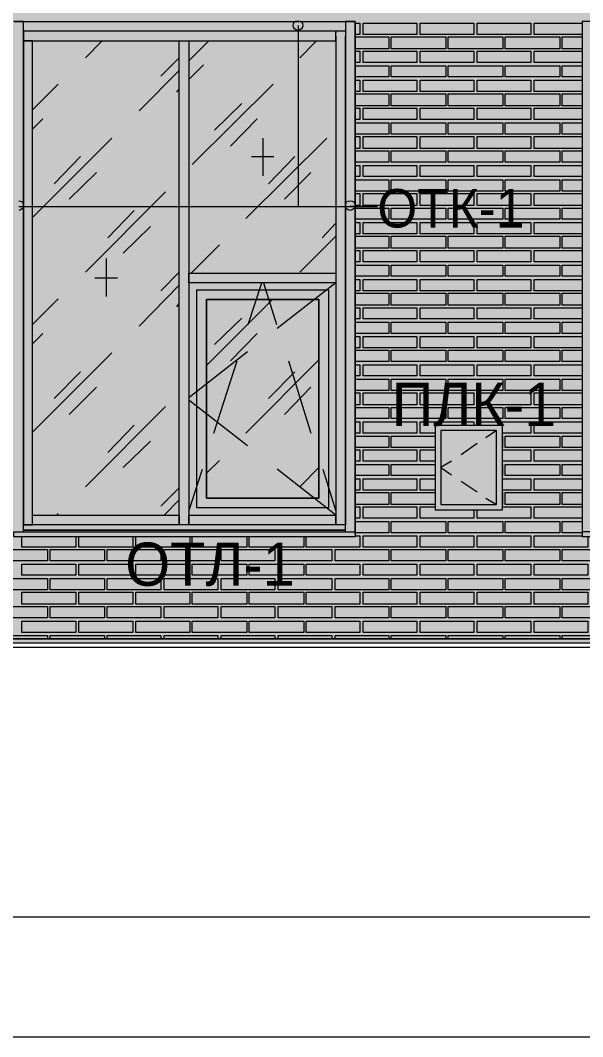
# Model space of a CAD drawing. Header units: millimetres. Extents: x -28928 to 100580, y -22867 to 36490.
# Drawn here: x 26030 to 28994, y 14249 to 19599 of the extents above; entities that cross this region are included whole.
import ezdxf

# ---------------------------------------------------------------- set-up
doc = ezdxf.new("R2010")
doc.units = ezdxf.units.MM
doc.layers.add('PDF _Геометрия', color=7, linetype='Continuous', true_color=0x8f8e8d)
doc.layers.add('PDF _Сплошная заливка', color=7, linetype='Continuous', true_color=0xffffff)
doc.layers.add('PDF _Текст', color=7, linetype='Continuous')

msp = doc.modelspace()

# ---------------------------------------------------------------- hatches: boundary and pattern name
at = {"layer": 'PDF _Сплошная заливка', "true_color": 0xdcd6cf, "transparency": 33554559}
msp.add_hatch(color=254, dxfattribs=at).paths.add_polyline_path([(19133.7, 30089.1), (19133.7, 16343.4), (52641.4, 16343.4), (52641.4, 30089.1)])

# ---------------------------------------------------------------- linework, layer by layer
at = {"layer": 'PDF _Геометрия', "color": 7, "lineweight": 9}
for points in [[(-21375.9, 16343.4), (-21853.9, 16343.4), (-21375.9, 16343.4), (-21853.9, 16343.4), (-21375.9, 16343.4), (-21375.9, 19592.6), (-19277.4, 19592.6), (-19277.4, 16343.4), (-18676.6, 16343.4), (-18676.6, 19592.6), (-17276.3, 19592.6), (-17276.3, 16343.4), (19112.6, 16343.4), (19112.6, 30089.1), (19112.6, 16343.4), (19133.7, 16343.4), (19133.7, 30089.1), (19133.7, 16343.4), (52641.4, 16343.4)], [(26046.8, 16906), (26046.8, 16969.5), (26046.8, 18243), (26046.8, 16944.1), (26093.4, 16944.1), (26093.4, 18243), (26093.4, 19491), (26046.8, 19491), (26046.8, 18243), (26046.8, 19516.4), (26046.8, 19592.6), (25996.1, 19592.6)], [(25996.1, 19592.6), (27794.1, 19592.6), (27794.1, 16893.4), (27794.1, 16969.5), (27794.1, 18243), (27794.1, 19516.4), (27794.1, 19592.6), (27743.4, 19592.6), (27743.4, 19516.4)], [(29042.2, 16906), (29042.2, 16969.5), (29042.2, 18243), (29042.2, 16944.1), (29093, 16944.1), (29093, 18243), (29093, 19491), (29042.2, 19491), (29042.2, 18243), (29042.2, 19516.4), (29042.2, 19592.6), (28991.4, 19592.6), (28991.4, 19516.4), (28991.4, 18243), (28991.4, 16969.5), (28991.4, 16893.4)], [(27493.7, 19571.4), (27493.7, 18619.5), (27912.6, 18619.5), (27768.7, 18619.5)], [(27692.6, 19541.8), (27692.6, 19533.4)], [(26372.6, 19402.2), (26461.4, 19491)], [(27692.6, 19516.4), (27692.6, 18243), (27692.6, 16944.1), (26918.4, 16944.1), (26918.4, 16994.9), (27692.6, 16994.9)], [(26918.4, 19385.3), (27024.1, 19491)], [(27743.4, 16906), (27743.4, 16969.5), (27743.4, 18243), (27743.4, 19516.4), (27743.4, 18243), (27743.4, 16944.1), (27692.6, 16944.1), (27692.6, 16994.9), (27383.7, 17236)], [(27502.2, 19402.2), (27591.1, 19491)], [(26770.3, 19304.9), (26867.6, 19402.2)], [(26656.1, 19123), (26867.6, 19334.5)], [(26918.4, 19288), (26994.5, 19364.1)], [(26093.4, 19127.2), (26228.7, 19262.6)], [(26935.3, 18839.5), (27362.6, 19262.6)], [(26854.9, 19220.3), (26867.6, 19237.2)], [(27053.7, 19021.4), (27197.6, 19161)], [(26093.4, 19025.7), (26148.4, 19080.7)], [(27138.4, 18936.8), (27278, 19080.7)], [(26093.4, 18560.3), (26512.2, 18979.1)], [(27218.7, 18556), (27646.1, 18979.1)], [(27307.6, 18979.1), (27307.6, 18780.3)], [(26207.6, 18738), (26347.2, 18881.8)], [(27248.4, 18881.8), (27366.8, 18881.8)], [(27337.2, 18738), (27476.8, 18881.8)], [(26288, 18657.6), (26431.8, 18797.2)], [(27421.8, 18657.6), (27561.4, 18797.2)], [(26372.6, 18272.6), (26795.7, 18695.7)], [(26021.4, 18619.5), (27912.6, 18619.5)], [(26491.1, 18454.5), (26630.7, 18598.4)], [(26571.4, 18374.1), (26715.3, 18513.7)], [(27620.7, 18454.5), (27692.6, 18530.7)], [(27502.2, 18272.6), (27692.6, 18463)], [(26931.1, 18268.4), (27079.1, 18416.4)], [(26482.6, 18344.5), (26482.6, 18145.7)], [(26423.4, 18243), (26541.8, 18243)], [(26770.3, 18175.3), (26867.6, 18272.6)], [(26656.1, 17989.1), (26867.6, 18204.9)], [(27231.4, 17997.6), (27303.4, 18217.6)], [(27311.8, 18217.6), (27379.5, 17997.6)], [(27692.6, 18217.6), (27383.7, 17976.4)], [(26093.4, 17997.6), (26228.7, 18133)], [(26854.9, 18090.7), (26867.6, 18107.6)], [(27011.4, 17781.8), (27358.4, 18128.7)], [(27053.7, 17891.8), (27197.6, 18031.4)], [(26093.4, 17896), (26148.4, 17951)], [(27138.4, 17807.2), (27278, 17951)], [(26093.4, 17430.7), (26512.2, 17849.5)], [(27227.2, 17853.7), (26918.4, 17612.6)], [(27049.5, 17426.4), (27172.2, 17807.2)], [(27218.7, 17426.4), (27603.7, 17811.4)], [(27443, 17807.2), (27561.4, 17426.4)], [(26207.6, 17608.4), (26347.2, 17748)], [(27337.2, 17608.4), (27476.8, 17748)], [(26288, 17523.7), (26431.8, 17667.6)], [(27421.8, 17523.7), (27561.4, 17667.6)], [(26372.6, 17143), (26795.7, 17566)], [(27227.2, 17358.7), (26918.4, 17599.9)], [(26491.1, 17324.9), (26630.7, 17468.7)], [(28538.7, 17439.1), (28483.7, 17401)], [(26571.4, 17244.5), (26715.3, 17384.1)], [(28437.2, 17371.4), (28352.6, 17312.2)], [(27011.4, 17214.9), (27079.1, 17282.6)], [(26918.4, 17016), (26990.3, 17236)], [(27502.2, 17143), (27603.7, 17244.5)], [(27624.9, 17236), (27692.6, 17016)], [(28301.8, 17278.4), (28246.8, 17244.5), (28301.8, 17206.4)], [(26770.3, 17041.4), (26867.6, 17138.7)], [(28352.6, 17172.6), (28437.2, 17117.6)], [(26787.2, 16994.9), (26867.6, 17075.3)], [(28483.7, 17083.7), (28538.7, 17049.9)], [(26224.5, 16994.9), (26228.7, 17003.4)], [(27743.4, 16944.1), (26046.8, 16944.1)], [(27743.4, 16914.5), (26046.8, 16914.5), (27743.4, 16914.5)], [(27743.4, 16914.5), (26046.8, 16914.5)], [(27794.1, 16906), (27794.1, 16906)], [(30793.7, 16944.1), (30793.7, 16914.5), (30793.7, 16906), (28991.4, 16906), (28991.4, 16880.7), (28991.4, 16884.9)], [(28991.4, 16906), (28991.4, 16906)], [(30793.7, 16906), (30793.7, 16880.7), (28991.4, 16880.7)], [(27794.1, 16884.9), (27794.1, 16880.7)], [(82117.2, 14536.8), (82117.2, 16296.8), (63269.1, 16296.8), (-22471.6, 16296.8)], [(19468, 14947.2), (19400.3, 14879.5), (52379.1, 14879.5), (52307.2, 14807.6)], [(-21642.4, 14249.1), (82028.4, 14249.1)]]:
    msp.add_lwpolyline(points, dxfattribs=at)
for points in [[(26893, 19541.8), (26046.8, 19541.8), (26046.8, 19491), (26893, 19491), (27692.6, 19491), (27692.6, 19541.8), (26893, 19541.8), (26072.2, 19541.8), (26046.8, 19541.8), (26046.8, 19592.6), (26072.2, 19592.6), (26893, 19592.6), (27718, 19592.6), (27743.4, 19592.6), (27743.4, 19541.8), (27718, 19541.8)], [(26918.4, 16944.1), (26867.6, 16944.1), (26093.4, 16944.1), (26093.4, 16994.9), (26867.6, 16994.9), (26867.6, 16944.1), (26867.6, 18243), (26867.6, 19491), (26918.4, 19491), (26918.4, 18243)], [(27692.6, 18217.6), (26918.4, 18217.6), (26918.4, 18268.4), (27692.6, 18268.4)], [(26960.7, 18179.5), (27654.5, 18179.5), (27654.5, 17033), (26960.7, 17033)], [(27654.5, 18179.5), (27654.5, 17033), (26960.7, 17033), (26960.7, 18179.5)], [(27603.7, 18128.7), (27011.4, 18128.7), (27011.4, 17083.7), (27603.7, 17083.7)], [(27011.4, 17083.7), (27011.4, 18128.7), (27603.7, 18128.7), (27603.7, 17083.7)], [(28217.2, 17468.7), (28568.4, 17468.7), (28568.4, 17020.3), (28217.2, 17020.3)], [(28538.7, 17439.1), (28246.8, 17439.1), (28246.8, 17049.9), (28538.7, 17049.9)], [(28246.8, 17439.1), (28246.8, 17049.9), (28538.7, 17049.9), (28538.7, 17439.1)], [(27794.1, 16880.7), (25996.1, 16880.7), (25996.1, 16906), (27794.1, 16906)], [(62173.4, 16322.2), (62173.4, 16343.4), (-17276.3, 16343.4), (19112.6, 16343.4), (-17276.3, 16343.4), (-17276.3, 16322.2)], [(19133.7, 16343.4), (52641.4, 16343.4)]]:
    msp.add_lwpolyline(points, close=True, dxfattribs=at)
at = {"layer": 'PDF _Геометрия', "lineweight": 9}
for points in [[(27794.1, 19584.1), (27819.5, 19584.1), (27819.5, 19524.9), (27794.1, 19524.9)], [(28991.4, 19524.9), (28737.6, 19524.9), (28737.6, 19584.1), (28991.4, 19584.1)], [(27794.1, 19512.2), (27828, 19512.2), (27971.8, 19512.2), (27971.8, 19448.7), (27828, 19448.7), (27794.1, 19448.7)], [(28991.4, 19448.7), (28885.7, 19448.7), (28885.7, 19512.2), (28991.4, 19512.2)], [(27794.1, 19436), (27819.5, 19436), (27819.5, 19376.8), (27794.1, 19376.8)], [(28991.4, 19376.8), (28737.6, 19376.8), (28737.6, 19436), (28991.4, 19436)], [(27794.1, 19359.9), (27828, 19359.9), (27971.8, 19359.9), (27971.8, 19300.7), (27828, 19300.7), (27794.1, 19300.7)], [(28991.4, 19300.7), (28885.7, 19300.7), (28885.7, 19359.9), (28991.4, 19359.9)], [(27794.1, 19283.7), (27819.5, 19283.7), (27819.5, 19224.5), (27794.1, 19224.5)], [(28991.4, 19224.5), (28737.6, 19224.5), (28737.6, 19283.7), (28991.4, 19283.7)], [(27794.1, 19211.8), (27828, 19211.8), (27971.8, 19211.8), (27971.8, 19148.4), (27828, 19148.4), (27794.1, 19148.4)], [(28991.4, 19148.4), (28885.7, 19148.4), (28885.7, 19211.8), (28991.4, 19211.8)], [(27794.1, 19135.7), (27819.5, 19135.7), (27819.5, 19076.4), (27794.1, 19076.4)], [(28991.4, 19076.4), (28737.6, 19076.4), (28737.6, 19135.7), (28991.4, 19135.7)], [(27794.1, 19059.5), (27828, 19059.5), (27971.8, 19059.5), (27971.8, 19000.3), (27828, 19000.3), (27794.1, 19000.3)], [(28991.4, 19000.3), (28885.7, 19000.3), (28885.7, 19059.5), (28991.4, 19059.5)], [(27794.1, 18987.6), (27819.5, 18987.6), (27819.5, 18924.1), (27794.1, 18924.1)], [(28991.4, 18924.1), (28737.6, 18924.1), (28737.6, 18987.6), (28991.4, 18987.6)], [(27794.1, 18911.4), (27828, 18911.4), (27971.8, 18911.4), (27971.8, 18852.2), (27828, 18852.2), (27794.1, 18852.2)], [(28991.4, 18852.2), (28885.7, 18852.2), (28885.7, 18911.4), (28991.4, 18911.4)], [(27794.1, 18835.3), (27819.5, 18835.3), (27819.5, 18776), (27794.1, 18776)], [(28991.4, 18776), (28737.6, 18776), (28737.6, 18835.3), (28991.4, 18835.3)], [(27794.1, 18759.1), (27828, 18759.1), (27971.8, 18759.1), (27971.8, 18699.9), (27828, 18699.9), (27794.1, 18699.9)], [(28991.4, 18699.9), (28885.7, 18699.9), (28885.7, 18759.1), (28991.4, 18759.1)], [(27794.1, 18687.2), (27819.5, 18687.2), (27819.5, 18623.7), (27794.1, 18623.7)], [(28991.4, 18623.7), (28737.6, 18623.7), (28737.6, 18687.2), (28991.4, 18687.2)], [(27794.1, 18611), (27828, 18611), (27971.8, 18611), (27971.8, 18551.8), (27828, 18551.8), (27794.1, 18551.8)], [(28991.4, 18551.8), (28885.7, 18551.8), (28885.7, 18611), (28991.4, 18611)], [(27794.1, 18534.9), (27819.5, 18534.9), (27819.5, 18475.7), (27794.1, 18475.7)], [(28991.4, 18475.7), (28737.6, 18475.7), (28737.6, 18534.9), (28991.4, 18534.9)], [(27794.1, 18463), (27828, 18463), (27971.8, 18463), (27971.8, 18399.5), (27828, 18399.5), (27794.1, 18399.5)], [(28991.4, 18399.5), (28885.7, 18399.5), (28885.7, 18463), (28991.4, 18463)], [(27794.1, 18386.8), (27819.5, 18386.8), (27819.5, 18327.6), (27794.1, 18327.6)], [(28991.4, 18327.6), (28737.6, 18327.6), (28737.6, 18386.8), (28991.4, 18386.8)], [(27794.1, 18310.7), (27828, 18310.7), (27971.8, 18310.7), (27971.8, 18251.4), (27828, 18251.4), (27794.1, 18251.4)], [(28991.4, 18251.4), (28885.7, 18251.4), (28885.7, 18310.7), (28991.4, 18310.7)], [(27794.1, 18234.5), (27819.5, 18234.5), (27819.5, 18175.3), (27794.1, 18175.3)], [(28991.4, 18175.3), (28737.6, 18175.3), (28737.6, 18234.5), (28991.4, 18234.5)], [(27794.1, 18162.6), (27828, 18162.6), (27971.8, 18162.6), (27971.8, 18099.1), (27828, 18099.1), (27794.1, 18099.1)], [(28991.4, 18099.1), (28885.7, 18099.1), (28885.7, 18162.6), (28991.4, 18162.6)], [(27794.1, 18086.4), (27819.5, 18086.4), (27819.5, 18027.2), (27794.1, 18027.2)], [(28991.4, 18027.2), (28737.6, 18027.2), (28737.6, 18086.4), (28991.4, 18086.4)], [(27794.1, 18010.3), (27828, 18010.3), (27971.8, 18010.3), (27971.8, 17951), (27828, 17951), (27794.1, 17951)], [(28991.4, 17951), (28885.7, 17951), (28885.7, 18010.3), (28991.4, 18010.3)], [(27794.1, 17934.1), (27819.5, 17934.1), (27819.5, 17874.9), (27794.1, 17874.9)], [(28991.4, 17874.9), (28737.6, 17874.9), (28737.6, 17934.1), (28991.4, 17934.1)], [(27794.1, 17862.2), (27828, 17862.2), (27971.8, 17862.2), (27971.8, 17803), (27828, 17803), (27794.1, 17803)], [(28991.4, 17803), (28885.7, 17803), (28885.7, 17862.2), (28991.4, 17862.2)], [(27794.1, 17786), (27819.5, 17786), (27819.5, 17726.8), (27794.1, 17726.8)], [(28991.4, 17726.8), (28737.6, 17726.8), (28737.6, 17786), (28991.4, 17786)], [(27794.1, 17709.9), (27828, 17709.9), (27971.8, 17709.9), (27971.8, 17650.7), (27828, 17650.7), (27794.1, 17650.7)], [(28991.4, 17650.7), (28885.7, 17650.7), (28885.7, 17709.9), (28991.4, 17709.9)], [(27794.1, 17638), (27819.5, 17638), (27819.5, 17574.5), (27794.1, 17574.5)], [(28991.4, 17574.5), (28737.6, 17574.5), (28737.6, 17638), (28991.4, 17638)], [(27794.1, 17561.8), (27828, 17561.8), (27971.8, 17561.8), (27971.8, 17502.6), (27828, 17502.6), (27794.1, 17502.6)], [(28991.4, 17502.6), (28885.7, 17502.6), (28885.7, 17561.8), (28991.4, 17561.8)], [(27794.1, 17485.7), (27819.5, 17485.7), (27819.5, 17426.4), (27794.1, 17426.4)], [(28217.2, 17426.4), (28136.8, 17426.4), (28136.8, 17485.7), (28420.3, 17485.7), (28420.3, 17468.7)], [(28437.2, 17468.7), (28437.2, 17485.7), (28720.7, 17485.7), (28720.7, 17426.4), (28568.4, 17426.4)], [(28991.4, 17426.4), (28737.6, 17426.4), (28737.6, 17485.7), (28991.4, 17485.7)], [(27794.1, 17409.5), (27828, 17409.5), (27971.8, 17409.5), (27971.8, 17350.3), (27828, 17350.3), (27794.1, 17350.3)], [(28217.2, 17350.3), (28128.4, 17350.3), (27984.5, 17350.3), (27984.5, 17409.5), (28128.4, 17409.5), (28217.2, 17409.5)], [(28568.4, 17350.3), (28572.6, 17350.3), (28572.6, 17409.5), (28568.4, 17409.5)], [(28991.4, 17350.3), (28885.7, 17350.3), (28885.7, 17409.5), (28991.4, 17409.5)], [(27794.1, 17337.6), (27819.5, 17337.6), (27819.5, 17278.4), (27794.1, 17278.4)], [(28217.2, 17278.4), (28136.8, 17278.4), (28136.8, 17337.6), (28217.2, 17337.6)], [(28568.4, 17337.6), (28720.7, 17337.6), (28720.7, 17278.4), (28568.4, 17278.4)], [(28991.4, 17278.4), (28737.6, 17278.4), (28737.6, 17337.6), (28991.4, 17337.6)], [(27794.1, 17261.4), (27828, 17261.4), (27971.8, 17261.4), (27971.8, 17202.2), (27828, 17202.2), (27794.1, 17202.2)], [(28217.2, 17202.2), (28128.4, 17202.2), (27984.5, 17202.2), (27984.5, 17261.4), (28128.4, 17261.4), (28217.2, 17261.4)], [(28568.4, 17202.2), (28572.6, 17202.2), (28572.6, 17261.4), (28568.4, 17261.4)], [(28991.4, 17202.2), (28885.7, 17202.2), (28885.7, 17261.4), (28991.4, 17261.4)], [(27794.1, 17185.3), (27819.5, 17185.3), (27819.5, 17126), (27794.1, 17126)], [(28217.2, 17126), (28136.8, 17126), (28136.8, 17185.3), (28217.2, 17185.3)], [(28568.4, 17185.3), (28720.7, 17185.3), (28720.7, 17126), (28568.4, 17126)], [(28991.4, 17126), (28737.6, 17126), (28737.6, 17185.3), (28991.4, 17185.3)], [(27794.1, 17113.4), (27828, 17113.4), (27971.8, 17113.4), (27971.8, 17049.9), (27828, 17049.9), (27794.1, 17049.9)], [(28217.2, 17049.9), (28128.4, 17049.9), (27984.5, 17049.9), (27984.5, 17113.4), (28128.4, 17113.4), (28217.2, 17113.4)], [(28568.4, 17049.9), (28572.6, 17049.9), (28572.6, 17113.4), (28568.4, 17113.4)], [(28991.4, 17049.9), (28885.7, 17049.9), (28885.7, 17113.4), (28991.4, 17113.4)], [(27794.1, 17037.2), (27819.5, 17037.2), (27819.5, 16978), (27794.1, 16978)], [(28420.3, 17020.3), (28420.3, 16978), (28136.8, 16978), (28136.8, 17037.2), (28217.2, 17037.2)], [(28568.4, 17037.2), (28720.7, 17037.2), (28720.7, 16978), (28437.2, 16978), (28437.2, 17020.3)], [(28991.4, 16978), (28737.6, 16978), (28737.6, 17037.2), (28991.4, 17037.2)], [(27794.1, 16961), (27828, 16961), (27971.8, 16961), (27971.8, 16901.8), (27828, 16901.8), (27794.1, 16901.8)], [(28991.4, 16901.8), (28885.7, 16901.8), (28885.7, 16961), (28991.4, 16961)], [(26321.8, 16880.7), (26321.8, 16825.7), (26038.4, 16825.7), (26038.4, 16880.7)], [(26622.2, 16880.7), (26622.2, 16825.7), (26338.7, 16825.7), (26338.7, 16880.7)], [(26922.6, 16880.7), (26922.6, 16825.7), (26639.1, 16825.7), (26639.1, 16880.7)], [(27223, 16880.7), (27223, 16825.7), (26935.3, 16825.7), (26935.3, 16880.7)], [(27523.4, 16880.7), (27523.4, 16825.7), (27235.7, 16825.7), (27235.7, 16880.7)], [(27794.1, 16884.9), (27819.5, 16884.9), (27819.5, 16825.7), (27536.1, 16825.7), (27536.1, 16880.7)], [(29021.1, 16880.7), (29021.1, 16825.7), (28737.6, 16825.7), (28737.6, 16884.9), (28991.4, 16884.9)], [(25886.1, 16343.4), (25886.1, 16360.3), (26029.9, 16360.3), (26173.7, 16360.3), (26173.7, 16343.4)], [(26186.4, 16343.4), (26186.4, 16360.3), (26330.3, 16360.3), (26474.1, 16360.3), (26474.1, 16343.4)], [(26486.8, 16343.4), (26486.8, 16360.3), (26630.7, 16360.3), (26770.3, 16360.3), (26770.3, 16343.4)], [(26787.2, 16343.4), (26787.2, 16360.3), (26931.1, 16360.3), (27070.7, 16360.3), (27070.7, 16343.4)], [(27087.6, 16343.4), (27087.6, 16360.3), (27231.4, 16360.3), (27371.1, 16360.3), (27371.1, 16343.4)], [(27388, 16343.4), (27388, 16360.3), (27527.6, 16360.3), (27671.4, 16360.3), (27671.4, 16343.4)], [(27688.4, 16343.4), (27688.4, 16360.3), (27828, 16360.3), (27971.8, 16360.3), (27971.8, 16343.4)], [(27984.5, 16343.4), (27984.5, 16360.3), (28128.4, 16360.3), (28272.2, 16360.3), (28272.2, 16343.4)], [(28284.9, 16343.4), (28284.9, 16360.3), (28428.7, 16360.3), (28572.6, 16360.3), (28572.6, 16343.4)], [(28585.3, 16343.4), (28585.3, 16360.3), (28729.1, 16360.3), (28873, 16360.3), (28873, 16343.4)], [(28885.7, 16343.4), (28885.7, 16360.3), (29029.5, 16360.3), (29169.1, 16360.3), (29169.1, 16343.4)]]:
    msp.add_lwpolyline(points, dxfattribs=at)
for points in [[(28119.9, 19584.1), (28119.9, 19524.9), (27836.4, 19524.9), (27836.4, 19584.1)], [(28420.3, 19584.1), (28420.3, 19524.9), (28136.8, 19524.9), (28136.8, 19584.1)], [(28720.7, 19584.1), (28720.7, 19524.9), (28437.2, 19524.9), (28437.2, 19584.1)], [(28272.2, 19448.7), (28128.4, 19448.7), (27984.5, 19448.7), (27984.5, 19512.2), (28128.4, 19512.2), (28272.2, 19512.2)], [(28572.6, 19448.7), (28428.7, 19448.7), (28284.9, 19448.7), (28284.9, 19512.2), (28428.7, 19512.2), (28572.6, 19512.2)], [(28873, 19448.7), (28729.1, 19448.7), (28585.3, 19448.7), (28585.3, 19512.2), (28729.1, 19512.2), (28873, 19512.2)], [(28119.9, 19436), (28119.9, 19376.8), (27836.4, 19376.8), (27836.4, 19436)], [(28420.3, 19436), (28420.3, 19376.8), (28136.8, 19376.8), (28136.8, 19436)], [(28720.7, 19436), (28720.7, 19376.8), (28437.2, 19376.8), (28437.2, 19436)], [(28272.2, 19300.7), (28128.4, 19300.7), (27984.5, 19300.7), (27984.5, 19359.9), (28128.4, 19359.9), (28272.2, 19359.9)], [(28572.6, 19300.7), (28428.7, 19300.7), (28284.9, 19300.7), (28284.9, 19359.9), (28428.7, 19359.9), (28572.6, 19359.9)], [(28873, 19300.7), (28729.1, 19300.7), (28585.3, 19300.7), (28585.3, 19359.9), (28729.1, 19359.9), (28873, 19359.9)], [(28119.9, 19283.7), (28119.9, 19224.5), (27836.4, 19224.5), (27836.4, 19283.7)], [(28420.3, 19283.7), (28420.3, 19224.5), (28136.8, 19224.5), (28136.8, 19283.7)], [(28720.7, 19283.7), (28720.7, 19224.5), (28437.2, 19224.5), (28437.2, 19283.7)], [(28272.2, 19148.4), (28128.4, 19148.4), (27984.5, 19148.4), (27984.5, 19211.8), (28128.4, 19211.8), (28272.2, 19211.8)], [(28572.6, 19148.4), (28428.7, 19148.4), (28284.9, 19148.4), (28284.9, 19211.8), (28428.7, 19211.8), (28572.6, 19211.8)], [(28873, 19148.4), (28729.1, 19148.4), (28585.3, 19148.4), (28585.3, 19211.8), (28729.1, 19211.8), (28873, 19211.8)], [(28119.9, 19135.7), (28119.9, 19076.4), (27836.4, 19076.4), (27836.4, 19135.7)], [(28420.3, 19135.7), (28420.3, 19076.4), (28136.8, 19076.4), (28136.8, 19135.7)], [(28720.7, 19135.7), (28720.7, 19076.4), (28437.2, 19076.4), (28437.2, 19135.7)], [(28272.2, 19000.3), (28128.4, 19000.3), (27984.5, 19000.3), (27984.5, 19059.5), (28128.4, 19059.5), (28272.2, 19059.5)], [(28572.6, 19000.3), (28428.7, 19000.3), (28284.9, 19000.3), (28284.9, 19059.5), (28428.7, 19059.5), (28572.6, 19059.5)], [(28873, 19000.3), (28729.1, 19000.3), (28585.3, 19000.3), (28585.3, 19059.5), (28729.1, 19059.5), (28873, 19059.5)], [(28119.9, 18987.6), (28119.9, 18924.1), (27836.4, 18924.1), (27836.4, 18987.6)], [(28420.3, 18987.6), (28420.3, 18924.1), (28136.8, 18924.1), (28136.8, 18987.6)], [(28720.7, 18987.6), (28720.7, 18924.1), (28437.2, 18924.1), (28437.2, 18987.6)], [(28272.2, 18852.2), (28128.4, 18852.2), (27984.5, 18852.2), (27984.5, 18911.4), (28128.4, 18911.4), (28272.2, 18911.4)], [(28572.6, 18852.2), (28428.7, 18852.2), (28284.9, 18852.2), (28284.9, 18911.4), (28428.7, 18911.4), (28572.6, 18911.4)], [(28873, 18852.2), (28729.1, 18852.2), (28585.3, 18852.2), (28585.3, 18911.4), (28729.1, 18911.4), (28873, 18911.4)], [(28119.9, 18835.3), (28119.9, 18776), (27836.4, 18776), (27836.4, 18835.3)], [(28420.3, 18835.3), (28420.3, 18776), (28136.8, 18776), (28136.8, 18835.3)], [(28720.7, 18835.3), (28720.7, 18776), (28437.2, 18776), (28437.2, 18835.3)], [(28272.2, 18699.9), (28128.4, 18699.9), (27984.5, 18699.9), (27984.5, 18759.1), (28128.4, 18759.1), (28272.2, 18759.1)], [(28572.6, 18699.9), (28428.7, 18699.9), (28284.9, 18699.9), (28284.9, 18759.1), (28428.7, 18759.1), (28572.6, 18759.1)], [(28873, 18699.9), (28729.1, 18699.9), (28585.3, 18699.9), (28585.3, 18759.1), (28729.1, 18759.1), (28873, 18759.1)], [(28119.9, 18687.2), (28119.9, 18623.7), (27836.4, 18623.7), (27836.4, 18687.2)], [(28420.3, 18687.2), (28420.3, 18623.7), (28136.8, 18623.7), (28136.8, 18687.2)], [(28720.7, 18687.2), (28720.7, 18623.7), (28437.2, 18623.7), (28437.2, 18687.2)], [(28272.2, 18551.8), (28128.4, 18551.8), (27984.5, 18551.8), (27984.5, 18611), (28128.4, 18611), (28272.2, 18611)], [(28572.6, 18551.8), (28428.7, 18551.8), (28284.9, 18551.8), (28284.9, 18611), (28428.7, 18611), (28572.6, 18611)], [(28873, 18551.8), (28729.1, 18551.8), (28585.3, 18551.8), (28585.3, 18611), (28729.1, 18611), (28873, 18611)], [(28119.9, 18534.9), (28119.9, 18475.7), (27836.4, 18475.7), (27836.4, 18534.9)], [(28420.3, 18534.9), (28420.3, 18475.7), (28136.8, 18475.7), (28136.8, 18534.9)], [(28720.7, 18534.9), (28720.7, 18475.7), (28437.2, 18475.7), (28437.2, 18534.9)], [(28272.2, 18399.5), (28128.4, 18399.5), (27984.5, 18399.5), (27984.5, 18463), (28128.4, 18463), (28272.2, 18463)], [(28572.6, 18399.5), (28428.7, 18399.5), (28284.9, 18399.5), (28284.9, 18463), (28428.7, 18463), (28572.6, 18463)], [(28873, 18399.5), (28729.1, 18399.5), (28585.3, 18399.5), (28585.3, 18463), (28729.1, 18463), (28873, 18463)], [(28119.9, 18386.8), (28119.9, 18327.6), (27836.4, 18327.6), (27836.4, 18386.8)], [(28420.3, 18386.8), (28420.3, 18327.6), (28136.8, 18327.6), (28136.8, 18386.8)], [(28720.7, 18386.8), (28720.7, 18327.6), (28437.2, 18327.6), (28437.2, 18386.8)], [(28272.2, 18251.4), (28128.4, 18251.4), (27984.5, 18251.4), (27984.5, 18310.7), (28128.4, 18310.7), (28272.2, 18310.7)], [(28572.6, 18251.4), (28428.7, 18251.4), (28284.9, 18251.4), (28284.9, 18310.7), (28428.7, 18310.7), (28572.6, 18310.7)], [(28873, 18251.4), (28729.1, 18251.4), (28585.3, 18251.4), (28585.3, 18310.7), (28729.1, 18310.7), (28873, 18310.7)], [(28119.9, 18234.5), (28119.9, 18175.3), (27836.4, 18175.3), (27836.4, 18234.5)], [(28420.3, 18234.5), (28420.3, 18175.3), (28136.8, 18175.3), (28136.8, 18234.5)], [(28720.7, 18234.5), (28720.7, 18175.3), (28437.2, 18175.3), (28437.2, 18234.5)], [(28272.2, 18099.1), (28128.4, 18099.1), (27984.5, 18099.1), (27984.5, 18162.6), (28128.4, 18162.6), (28272.2, 18162.6)], [(28572.6, 18099.1), (28428.7, 18099.1), (28284.9, 18099.1), (28284.9, 18162.6), (28428.7, 18162.6), (28572.6, 18162.6)], [(28873, 18099.1), (28729.1, 18099.1), (28585.3, 18099.1), (28585.3, 18162.6), (28729.1, 18162.6), (28873, 18162.6)], [(28119.9, 18086.4), (28119.9, 18027.2), (27836.4, 18027.2), (27836.4, 18086.4)], [(28420.3, 18086.4), (28420.3, 18027.2), (28136.8, 18027.2), (28136.8, 18086.4)], [(28720.7, 18086.4), (28720.7, 18027.2), (28437.2, 18027.2), (28437.2, 18086.4)], [(28272.2, 17951), (28128.4, 17951), (27984.5, 17951), (27984.5, 18010.3), (28128.4, 18010.3), (28272.2, 18010.3)], [(28572.6, 17951), (28428.7, 17951), (28284.9, 17951), (28284.9, 18010.3), (28428.7, 18010.3), (28572.6, 18010.3)], [(28873, 17951), (28729.1, 17951), (28585.3, 17951), (28585.3, 18010.3), (28729.1, 18010.3), (28873, 18010.3)], [(28119.9, 17934.1), (28119.9, 17874.9), (27836.4, 17874.9), (27836.4, 17934.1)], [(28420.3, 17934.1), (28420.3, 17874.9), (28136.8, 17874.9), (28136.8, 17934.1)], [(28720.7, 17934.1), (28720.7, 17874.9), (28437.2, 17874.9), (28437.2, 17934.1)], [(28272.2, 17803), (28128.4, 17803), (27984.5, 17803), (27984.5, 17862.2), (28128.4, 17862.2), (28272.2, 17862.2)], [(28572.6, 17803), (28428.7, 17803), (28284.9, 17803), (28284.9, 17862.2), (28428.7, 17862.2), (28572.6, 17862.2)], [(28873, 17803), (28729.1, 17803), (28585.3, 17803), (28585.3, 17862.2), (28729.1, 17862.2), (28873, 17862.2)], [(28119.9, 17786), (28119.9, 17726.8), (27836.4, 17726.8), (27836.4, 17786)], [(28420.3, 17786), (28420.3, 17726.8), (28136.8, 17726.8), (28136.8, 17786)], [(28720.7, 17786), (28720.7, 17726.8), (28437.2, 17726.8), (28437.2, 17786)], [(28272.2, 17650.7), (28128.4, 17650.7), (27984.5, 17650.7), (27984.5, 17709.9), (28128.4, 17709.9), (28272.2, 17709.9)], [(28572.6, 17650.7), (28428.7, 17650.7), (28284.9, 17650.7), (28284.9, 17709.9), (28428.7, 17709.9), (28572.6, 17709.9)], [(28873, 17650.7), (28729.1, 17650.7), (28585.3, 17650.7), (28585.3, 17709.9), (28729.1, 17709.9), (28873, 17709.9)], [(28119.9, 17638), (28119.9, 17574.5), (27836.4, 17574.5), (27836.4, 17638)], [(28420.3, 17638), (28420.3, 17574.5), (28136.8, 17574.5), (28136.8, 17638)], [(28720.7, 17638), (28720.7, 17574.5), (28437.2, 17574.5), (28437.2, 17638)], [(28272.2, 17502.6), (28128.4, 17502.6), (27984.5, 17502.6), (27984.5, 17561.8), (28128.4, 17561.8), (28272.2, 17561.8)], [(28572.6, 17502.6), (28428.7, 17502.6), (28284.9, 17502.6), (28284.9, 17561.8), (28428.7, 17561.8), (28572.6, 17561.8)], [(28873, 17502.6), (28729.1, 17502.6), (28585.3, 17502.6), (28585.3, 17561.8), (28729.1, 17561.8), (28873, 17561.8)], [(28119.9, 17485.7), (28119.9, 17426.4), (27836.4, 17426.4), (27836.4, 17485.7)], [(28873, 17350.3), (28729.1, 17350.3), (28585.3, 17350.3), (28585.3, 17409.5), (28729.1, 17409.5), (28873, 17409.5)], [(28119.9, 17337.6), (28119.9, 17278.4), (27836.4, 17278.4), (27836.4, 17337.6)], [(28873, 17202.2), (28729.1, 17202.2), (28585.3, 17202.2), (28585.3, 17261.4), (28729.1, 17261.4), (28873, 17261.4)], [(28119.9, 17185.3), (28119.9, 17126), (27836.4, 17126), (27836.4, 17185.3)], [(28873, 17049.9), (28729.1, 17049.9), (28585.3, 17049.9), (28585.3, 17113.4), (28729.1, 17113.4), (28873, 17113.4)], [(28119.9, 17037.2), (28119.9, 16978), (27836.4, 16978), (27836.4, 17037.2)], [(28272.2, 16901.8), (28128.4, 16901.8), (27984.5, 16901.8), (27984.5, 16961), (28128.4, 16961), (28272.2, 16961)], [(28572.6, 16901.8), (28428.7, 16901.8), (28284.9, 16901.8), (28284.9, 16961), (28428.7, 16961), (28572.6, 16961)], [(28873, 16901.8), (28729.1, 16901.8), (28585.3, 16901.8), (28585.3, 16961), (28729.1, 16961), (28873, 16961)], [(28119.9, 16884.9), (28119.9, 16825.7), (27836.4, 16825.7), (27836.4, 16884.9)], [(28420.3, 16884.9), (28420.3, 16825.7), (28136.8, 16825.7), (28136.8, 16884.9)], [(28720.7, 16884.9), (28720.7, 16825.7), (28437.2, 16825.7), (28437.2, 16884.9)], [(26173.7, 16753.7), (26029.9, 16753.7), (25886.1, 16753.7), (25886.1, 16813), (26029.9, 16813), (26173.7, 16813)], [(26474.1, 16753.7), (26330.3, 16753.7), (26186.4, 16753.7), (26186.4, 16813), (26330.3, 16813), (26474.1, 16813)], [(26770.3, 16753.7), (26630.7, 16753.7), (26486.8, 16753.7), (26486.8, 16813), (26630.7, 16813), (26770.3, 16813)], [(27070.7, 16753.7), (26931.1, 16753.7), (26787.2, 16753.7), (26787.2, 16813), (26931.1, 16813), (27070.7, 16813)], [(27371.1, 16753.7), (27231.4, 16753.7), (27087.6, 16753.7), (27087.6, 16813), (27231.4, 16813), (27371.1, 16813)], [(27671.4, 16753.7), (27527.6, 16753.7), (27388, 16753.7), (27388, 16813), (27527.6, 16813), (27671.4, 16813)], [(27971.8, 16753.7), (27828, 16753.7), (27688.4, 16753.7), (27688.4, 16813), (27828, 16813), (27971.8, 16813)], [(28272.2, 16753.7), (28128.4, 16753.7), (27984.5, 16753.7), (27984.5, 16813), (28128.4, 16813), (28272.2, 16813)], [(28572.6, 16753.7), (28428.7, 16753.7), (28284.9, 16753.7), (28284.9, 16813), (28428.7, 16813), (28572.6, 16813)], [(28873, 16753.7), (28729.1, 16753.7), (28585.3, 16753.7), (28585.3, 16813), (28729.1, 16813), (28873, 16813)], [(29169.1, 16753.7), (29029.5, 16753.7), (28885.7, 16753.7), (28885.7, 16813), (29029.5, 16813), (29169.1, 16813)], [(26321.8, 16736.8), (26321.8, 16677.6), (26038.4, 16677.6), (26038.4, 16736.8)], [(26622.2, 16736.8), (26622.2, 16677.6), (26338.7, 16677.6), (26338.7, 16736.8)], [(26922.6, 16736.8), (26922.6, 16677.6), (26639.1, 16677.6), (26639.1, 16736.8)], [(27223, 16736.8), (27223, 16677.6), (26935.3, 16677.6), (26935.3, 16736.8)], [(27523.4, 16736.8), (27523.4, 16677.6), (27235.7, 16677.6), (27235.7, 16736.8)], [(27819.5, 16736.8), (27819.5, 16677.6), (27536.1, 16677.6), (27536.1, 16736.8)], [(28119.9, 16736.8), (28119.9, 16677.6), (27836.4, 16677.6), (27836.4, 16736.8)], [(28420.3, 16736.8), (28420.3, 16677.6), (28136.8, 16677.6), (28136.8, 16736.8)], [(28720.7, 16736.8), (28720.7, 16677.6), (28437.2, 16677.6), (28437.2, 16736.8)], [(29021.1, 16736.8), (29021.1, 16677.6), (28737.6, 16677.6), (28737.6, 16736.8)], [(26173.7, 16601.4), (26029.9, 16601.4), (25886.1, 16601.4), (25886.1, 16660.7), (26029.9, 16660.7), (26173.7, 16660.7)], [(26474.1, 16601.4), (26330.3, 16601.4), (26186.4, 16601.4), (26186.4, 16660.7), (26330.3, 16660.7), (26474.1, 16660.7)], [(26770.3, 16601.4), (26630.7, 16601.4), (26486.8, 16601.4), (26486.8, 16660.7), (26630.7, 16660.7), (26770.3, 16660.7)], [(27070.7, 16601.4), (26931.1, 16601.4), (26787.2, 16601.4), (26787.2, 16660.7), (26931.1, 16660.7), (27070.7, 16660.7)], [(27371.1, 16601.4), (27231.4, 16601.4), (27087.6, 16601.4), (27087.6, 16660.7), (27231.4, 16660.7), (27371.1, 16660.7)], [(27671.4, 16601.4), (27527.6, 16601.4), (27388, 16601.4), (27388, 16660.7), (27527.6, 16660.7), (27671.4, 16660.7)], [(27971.8, 16601.4), (27828, 16601.4), (27688.4, 16601.4), (27688.4, 16660.7), (27828, 16660.7), (27971.8, 16660.7)], [(28272.2, 16601.4), (28128.4, 16601.4), (27984.5, 16601.4), (27984.5, 16660.7), (28128.4, 16660.7), (28272.2, 16660.7)], [(28572.6, 16601.4), (28428.7, 16601.4), (28284.9, 16601.4), (28284.9, 16660.7), (28428.7, 16660.7), (28572.6, 16660.7)], [(28873, 16601.4), (28729.1, 16601.4), (28585.3, 16601.4), (28585.3, 16660.7), (28729.1, 16660.7), (28873, 16660.7)], [(29169.1, 16601.4), (29029.5, 16601.4), (28885.7, 16601.4), (28885.7, 16660.7), (29029.5, 16660.7), (29169.1, 16660.7)], [(26321.8, 16588.7), (26321.8, 16525.3), (26038.4, 16525.3), (26038.4, 16588.7)], [(26622.2, 16588.7), (26622.2, 16525.3), (26338.7, 16525.3), (26338.7, 16588.7)], [(26922.6, 16588.7), (26922.6, 16525.3), (26639.1, 16525.3), (26639.1, 16588.7)], [(27223, 16588.7), (27223, 16525.3), (26935.3, 16525.3), (26935.3, 16588.7)], [(27523.4, 16588.7), (27523.4, 16525.3), (27235.7, 16525.3), (27235.7, 16588.7)], [(27819.5, 16588.7), (27819.5, 16525.3), (27536.1, 16525.3), (27536.1, 16588.7)], [(28119.9, 16588.7), (28119.9, 16525.3), (27836.4, 16525.3), (27836.4, 16588.7)], [(28420.3, 16588.7), (28420.3, 16525.3), (28136.8, 16525.3), (28136.8, 16588.7)], [(28720.7, 16588.7), (28720.7, 16525.3), (28437.2, 16525.3), (28437.2, 16588.7)], [(29021.1, 16588.7), (29021.1, 16525.3), (28737.6, 16525.3), (28737.6, 16588.7)], [(26173.7, 16453.4), (26029.9, 16453.4), (25886.1, 16453.4), (25886.1, 16512.6), (26029.9, 16512.6), (26173.7, 16512.6)], [(26474.1, 16453.4), (26330.3, 16453.4), (26186.4, 16453.4), (26186.4, 16512.6), (26330.3, 16512.6), (26474.1, 16512.6)], [(26770.3, 16453.4), (26630.7, 16453.4), (26486.8, 16453.4), (26486.8, 16512.6), (26630.7, 16512.6), (26770.3, 16512.6)], [(27070.7, 16453.4), (26931.1, 16453.4), (26787.2, 16453.4), (26787.2, 16512.6), (26931.1, 16512.6), (27070.7, 16512.6)], [(27371.1, 16453.4), (27231.4, 16453.4), (27087.6, 16453.4), (27087.6, 16512.6), (27231.4, 16512.6), (27371.1, 16512.6)], [(27671.4, 16453.4), (27527.6, 16453.4), (27388, 16453.4), (27388, 16512.6), (27527.6, 16512.6), (27671.4, 16512.6)], [(27971.8, 16453.4), (27828, 16453.4), (27688.4, 16453.4), (27688.4, 16512.6), (27828, 16512.6), (27971.8, 16512.6)], [(28272.2, 16453.4), (28128.4, 16453.4), (27984.5, 16453.4), (27984.5, 16512.6), (28128.4, 16512.6), (28272.2, 16512.6)], [(28572.6, 16453.4), (28428.7, 16453.4), (28284.9, 16453.4), (28284.9, 16512.6), (28428.7, 16512.6), (28572.6, 16512.6)], [(28873, 16453.4), (28729.1, 16453.4), (28585.3, 16453.4), (28585.3, 16512.6), (28729.1, 16512.6), (28873, 16512.6)], [(29169.1, 16453.4), (29029.5, 16453.4), (28885.7, 16453.4), (28885.7, 16512.6), (29029.5, 16512.6), (29169.1, 16512.6)], [(26321.8, 16436.4), (26321.8, 16377.2), (26038.4, 16377.2), (26038.4, 16436.4)], [(26622.2, 16436.4), (26622.2, 16377.2), (26338.7, 16377.2), (26338.7, 16436.4)], [(26922.6, 16436.4), (26922.6, 16377.2), (26639.1, 16377.2), (26639.1, 16436.4)], [(27223, 16436.4), (27223, 16377.2), (26935.3, 16377.2), (26935.3, 16436.4)], [(27523.4, 16436.4), (27523.4, 16377.2), (27235.7, 16377.2), (27235.7, 16436.4)], [(27819.5, 16436.4), (27819.5, 16377.2), (27536.1, 16377.2), (27536.1, 16436.4)], [(28119.9, 16436.4), (28119.9, 16377.2), (27836.4, 16377.2), (27836.4, 16436.4)], [(28420.3, 16436.4), (28420.3, 16377.2), (28136.8, 16377.2), (28136.8, 16436.4)], [(28720.7, 16436.4), (28720.7, 16377.2), (28437.2, 16377.2), (28437.2, 16436.4)], [(29021.1, 16436.4), (29021.1, 16377.2), (28737.6, 16377.2), (28737.6, 16436.4)]]:
    msp.add_lwpolyline(points, close=True, dxfattribs=at)
at = {"layer": 'PDF _Геометрия', "color": 7, "lineweight": 9}
for points in [[(27468.4, 19571.4), (27468.4, 19588.4), (27476.8, 19596.8), (27493.7, 19596.8)], [(27468.4, 19571.4), (27468.4, 19588.4), (27476.8, 19596.8), (27493.7, 19596.8)], [(27493.7, 19596.8), (27506.4, 19596.8), (27519.1, 19588.4), (27519.1, 19571.4)], [(27493.7, 19596.8), (27506.4, 19596.8), (27519.1, 19588.4), (27519.1, 19571.4)], [(27493.7, 19546), (27476.8, 19546), (27468.4, 19558.7), (27468.4, 19571.4)], [(27493.7, 19546), (27476.8, 19546), (27468.4, 19558.7), (27468.4, 19571.4)], [(27519.1, 19571.4), (27519.1, 19558.7), (27506.4, 19546), (27493.7, 19546)], [(27519.1, 19571.4), (27519.1, 19558.7), (27506.4, 19546), (27493.7, 19546)], [(26021.4, 18649.1), (26034.1, 18649.1), (26046.8, 18640.7), (26046.8, 18623.7)], [(26021.4, 18649.1), (26034.1, 18649.1), (26046.8, 18640.7), (26046.8, 18623.7)], [(26046.8, 18623.7), (26046.8, 18611), (26034.1, 18598.4), (26021.4, 18598.4)], [(26046.8, 18623.7), (26046.8, 18611), (26034.1, 18598.4), (26021.4, 18598.4)], [(27743.4, 18623.7), (27743.4, 18640.7), (27751.8, 18649.1), (27768.7, 18649.1)], [(27743.4, 18623.7), (27743.4, 18640.7), (27751.8, 18649.1), (27768.7, 18649.1)], [(27768.7, 18598.4), (27751.8, 18598.4), (27743.4, 18611), (27743.4, 18623.7)], [(27768.7, 18598.4), (27751.8, 18598.4), (27743.4, 18611), (27743.4, 18623.7)], [(27768.7, 18649.1), (27781.4, 18649.1), (27794.1, 18640.7), (27794.1, 18623.7)], [(27768.7, 18649.1), (27781.4, 18649.1), (27794.1, 18640.7), (27794.1, 18623.7)], [(27794.1, 18623.7), (27794.1, 18611), (27781.4, 18598.4), (27768.7, 18598.4)], [(27794.1, 18623.7), (27794.1, 18611), (27781.4, 18598.4), (27768.7, 18598.4)]]:
    msp.add_open_spline(points, degree=3, dxfattribs=at)
at = {"layer": 'PDF _Сплошная заливка', "lineweight": 9, "transparency": 33554559}
for points in [[(26093.4, 19491), (26093.4, 16994.9), (26867.6, 19491), (26867.6, 16994.9)], [(26918.4, 19491), (26918.4, 18268.4), (27692.6, 19491), (27692.6, 18268.4)], [(27011.4, 18128.7), (27011.4, 17083.7), (27603.7, 18128.7), (27603.7, 17083.7)]]:
    msp.add_solid(points, dxfattribs=at)
at = {"layer": 'PDF _Сплошная заливка', "color": 252, "lineweight": 9, "true_color": 0xa48f7a, "transparency": 33554559}
msp.add_solid([(-17276.3, 16343.4), (-17276.3, 16322.2), (62173.4, 16343.4), (62173.4, 16322.2)], dxfattribs=at)

# ---------------------------------------------------------------- texts
at = {"layer": 'PDF _Текст', "attachment_point": 4, "style": ''}
for s, insert, char_height in [('ОТК-1', (27911.3, 18608.2), 202.56), ('ПЛК-1', (27987.4, 17576.5), 227.71), ('ОТЛ-1', (26582.9, 16734.6), 227.71)]:
    msp.add_mtext(s, dxfattribs=dict(at, insert=insert, char_height=char_height))

doc.saveas('drawing.dxf')
